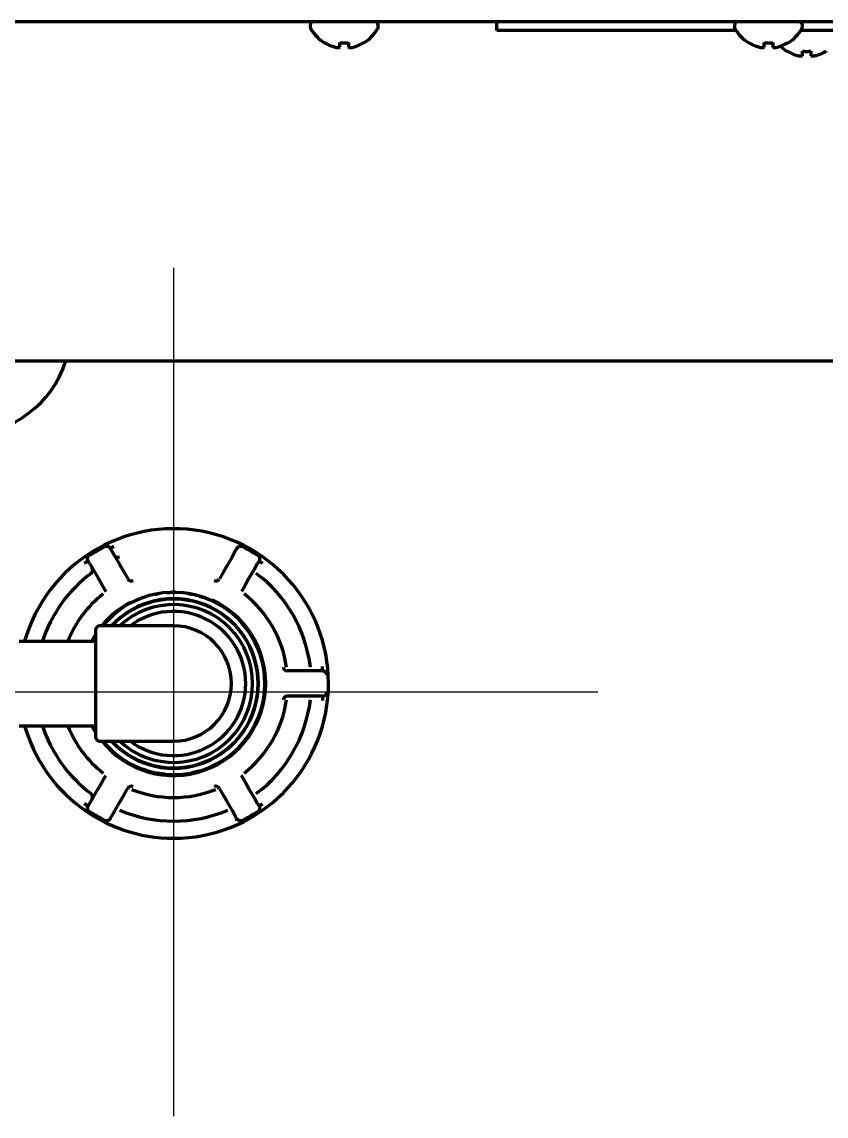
# Model space of a CAD drawing. Header units: inches. Extents: x -2405 to 7588, y 441 to 5654.
# Drawn here: x 2406.8 to 2501.6, y 2306.1 to 2435.1 of the extents above; entities that cross this region are included whole.
import ezdxf

# ---------------------------------------------------------------- set-up
doc = ezdxf.new("R2010")
doc.units = ezdxf.units.IN

# ---------------------------------------------------------------- blocks, each defined once
blk = doc.blocks.new('A$C773D0E90')
at = {"color": 4}
for p, q in [((0, 50), (0, -50)), ((-50, 0), (50, 0))]:
    blk.add_line(p, q, dxfattribs=at)

msp = doc.modelspace()

# ---------------------------------------------------------------- linework, layer by layer
at = {"linetype": 'Continuous', "lineweight": 70}
for p, q in [((2957.18, 2435.13), (2222.38, 2435.13)), ((2440.78, 2434.73), (2440.78, 2434.53)), ((2448.78, 2434.53), (2448.78, 2434.73)), ((2462.78, 2434.13), (2462.78, 2435.13)), ((2490.78, 2434.73), (2490.78, 2434.53)), ((2498.78, 2434.53), (2498.78, 2434.73)), ((2466.78, 2434.13), (2462.78, 2434.13)), ((2490.95, 2434.13), (2466.78, 2434.13)), ((2503.48, 2434.13), (2498.6, 2434.13)), ((2442.48, 2432.65), (2442.48, 2432.68)), ((2447.08, 2432.68), (2447.08, 2432.65)), ((2492.48, 2432.65), (2492.48, 2432.68)), ((2496.98, 2431.65), (2496.98, 2431.68)), ((2497.08, 2432.68), (2497.08, 2432.65)), ((2501.58, 2431.68), (2501.58, 2431.65)), ((2556.9, 2395.13), (2261.28, 2395.13)), ((2417.21, 2373.06), (2417.41, 2372.72)), ((2417.41, 2372.72), (2417.78, 2372.07)), ((2431.94, 2372.72), (2431.57, 2372.07)), ((2431.94, 2372.72), (2432.14, 2373.06)), ((2414.81, 2371.22), (2414.61, 2371.56)), ((2414.81, 2371.22), (2415.18, 2370.57)), ((2417.78, 2372.07), (2418.38, 2371.03)), ((2418.38, 2371.03), (2418.76, 2370.38)), ((2430.97, 2371.03), (2430.59, 2370.38)), ((2431.57, 2372.07), (2430.97, 2371.03)), ((2434.54, 2371.22), (2434.17, 2370.57)), ((2434.74, 2371.56), (2434.54, 2371.22)), ((2415.18, 2370.57), (2415.79, 2369.53)), ((2418.76, 2370.38), (2418.93, 2370.08)), ((2418.93, 2370.08), (2419.28, 2369.48)), ((2430.42, 2370.08), (2430.07, 2369.48)), ((2430.59, 2370.38), (2430.42, 2370.08)), ((2434.17, 2370.57), (2433.56, 2369.53)), ((2415.79, 2369.53), (2416.16, 2368.88)), ((2416.16, 2368.88), (2416.33, 2368.58)), ((2416.33, 2368.58), (2416.68, 2367.98)), ((2433.02, 2368.58), (2432.67, 2367.98)), ((2433.19, 2368.88), (2433.02, 2368.58)), ((2433.56, 2369.53), (2433.19, 2368.88)), ((2427.01, 2367.62), (2427.01, 2367.62)), ((2428.15, 2367.3), (2428.15, 2367.3)), ((2419.18, 2366.38), (2419.18, 2366.37)), ((2420.03, 2366.83), (2420.03, 2366.82)), ((2430.17, 2366.37), (2430.17, 2366.37)), ((2415.48, 2363.43), (2415.48, 2350.83)), ((2424.68, 2363.93), (2415.98, 2363.93)), ((2414.98, 2362.1), (2406.47, 2362.1)), ((2438.76, 2358.63), (2438.07, 2358.63)), ((2439.11, 2358.63), (2438.76, 2358.63)), ((2439.86, 2358.63), (2439.11, 2358.63)), ((2441.06, 2358.63), (2439.86, 2358.63)), ((2441.81, 2358.63), (2441.06, 2358.63)), ((2442.21, 2358.63), (2441.81, 2358.63)), ((2438.76, 2355.63), (2438.07, 2355.63)), ((2439.11, 2355.63), (2438.76, 2355.63)), ((2439.86, 2355.63), (2439.11, 2355.63)), ((2441.06, 2355.63), (2439.86, 2355.63)), ((2441.81, 2355.63), (2441.06, 2355.63)), ((2442.21, 2355.63), (2441.81, 2355.63)), ((2406.47, 2352.15), (2414.98, 2352.15)), ((2415.98, 2350.33), (2424.68, 2350.33)), ((2430.11, 2347.85), (2430.1, 2347.85)), ((2430.11, 2347.85), (2430.11, 2347.85)), ((2421.13, 2346.98), (2421.13, 2346.98)), ((2422, 2346.61), (2422, 2346.72)), ((2422.02, 2346.61), (2422.02, 2346.71)), ((2422.46, 2346.61), (2422.02, 2346.61)), ((2422.02, 2346.61), (2422.02, 2346.61)), ((2422.23, 2346.61), (2422.23, 2346.58)), ((2422.82, 2346.54), (2422.82, 2346.54)), ((2427.33, 2346.61), (2426.89, 2346.61)), ((2427.37, 2346.62), (2427.37, 2346.72)), ((2427.78, 2346.83), (2427.78, 2346.84)), ((2429.93, 2347.75), (2429.93, 2347.75)), ((2415.79, 2344.73), (2416.16, 2345.38)), ((2416.16, 2345.38), (2416.33, 2345.68)), ((2416.33, 2345.68), (2416.68, 2346.28)), ((2433.02, 2345.68), (2432.67, 2346.28)), ((2433.19, 2345.38), (2433.02, 2345.68)), ((2433.56, 2344.73), (2433.19, 2345.38)), ((2415.18, 2343.69), (2415.79, 2344.73)), ((2418.76, 2343.88), (2418.93, 2344.18)), ((2418.93, 2344.18), (2419.28, 2344.78)), ((2430.42, 2344.18), (2430.07, 2344.78)), ((2430.59, 2343.88), (2430.42, 2344.18)), ((2434.17, 2343.69), (2433.56, 2344.73)), ((2414.61, 2342.69), (2414.81, 2343.04)), ((2414.81, 2343.04), (2415.18, 2343.69)), ((2417.78, 2342.19), (2418.38, 2343.23)), ((2418.38, 2343.23), (2418.76, 2343.88)), ((2430.97, 2343.23), (2430.59, 2343.88)), ((2431.57, 2342.19), (2430.97, 2343.23)), ((2434.54, 2343.04), (2434.17, 2343.69)), ((2434.74, 2342.69), (2434.54, 2343.04)), ((2417.21, 2341.19), (2417.41, 2341.54)), ((2417.41, 2341.54), (2417.78, 2342.19)), ((2431.94, 2341.54), (2431.57, 2342.19)), ((2432.14, 2341.19), (2431.94, 2341.54))]:
    msp.add_line(p, q, dxfattribs=at)
for centre, radius, start, end in [((2441.18, 2434.73), 0.4, 90, 180), ((2441.18, 2434.53), 0.4, 180, 210.3012), ((2444.97, 2436.75), 4.8, 210.3012, 238.6273), ((2444.58, 2436.75), 4.8, 301.3727, 329.6988), ((2448.38, 2434.73), 0.4, 0, 90), ((2448.38, 2434.53), 0.4, 329.6988, 0), ((2491.18, 2434.73), 0.4, 90, 180), ((2491.18, 2434.53), 0.4, 180, 210.3012), ((2494.97, 2436.75), 4.8, 210.3012, 238.6273), ((2494.58, 2436.75), 4.8, 301.3727, 329.6988), ((2498.38, 2434.73), 0.4, 0, 90), ((2498.38, 2434.53), 0.4, 329.6988, 0), ((2499.47, 2435.75), 4.8, 226.3223, 238.6273), ((2400.45, 2398.63), 12, 270, 343.042), ((2424.68, 2357.13), 18.25, 270, 164.1769), ((2424.68, 2357.13), 16.23, 126.8654, 162.1507), ((2424.68, 2357.13), 16.23, 6.8654, 53.1346), ((2424.68, 2357.13), 13.44, 128.2497, 158.2719), ((2424.68, 2357.13), 10.75, 0, 140.7656), ((2424.68, 2367.15), 0.75, 76.2553, 103.7447), ((2424.68, 2357.13), 13.44, 8.2497, 51.7503), ((2424.68, 2357.13), 10.85, 118.0181, 141.1931), ((2424.68, 2357.13), 10, 222.8456, 137.1544), ((2424.68, 2357.13), 9.95, 0, 136.89), ((2424.68, 2357.13), 9.3, 226.9913, 133.0087), ((2424.68, 2357.13), 10.85, 0, 65.2613), ((2417.57, 2364.23), 0.75, 113.2059, 156.7941), ((2424.68, 2357.13), 8.5, 0, 126.8719), ((2431.78, 2364.23), 0.75, 23.2059, 66.7941), ((2415.98, 2363.43), 0.5, 90, 180), ((2424.68, 2357.13), 6.8, 270, 90), ((2414.98, 2362.6), 0.5, 270, 0), ((2424.68, 2357.13), 10.85, 147.9881, 152.6906), ((2424.68, 2357.13), 10.75, 148.8544, 152.2069), ((2424.68, 2357.13), 10.85, 218.8069, 0), ((2424.68, 2357.13), 10.75, 219.2344, 0), ((2424.68, 2357.13), 9.95, 223.11, 0), ((2424.68, 2357.13), 8.5, 233.1281, 0), ((2434.7, 2357.13), 0.75, 346.2553, 13.7447), ((2424.68, 2357.13), 13.44, 308.2497, 351.7503), ((2424.68, 2357.13), 16.23, 306.8654, 353.1346), ((2424.68, 2357.13), 18.25, 195.8175, 270), ((2424.68, 2357.13), 16.23, 197.8493, 233.1346), ((2424.68, 2357.13), 13.44, 201.7281, 231.7503), ((2414.98, 2351.65), 0.5, 0, 90), ((2424.68, 2357.13), 10.85, 207.3094, 212.0119), ((2424.68, 2357.13), 10.75, 207.7931, 211.1456), ((2415.98, 2350.83), 0.5, 180, 270), ((2417.57, 2350.02), 0.75, 203.2059, 246.7941), ((2431.78, 2350.02), 0.75, 293.2059, 336.7941), ((2424.68, 2347.11), 0.75, 256.2553, 283.7447), ((2424.68, 2357.13), 13.44, 248.2497, 291.7503), ((2424.68, 2357.13), 16.23, 246.8654, 293.1346)]:
    msp.add_arc(centre, radius, start, end, dxfattribs=at)
for centre, major_axis, ratio, start_param, end_param in [((2418.1, 2372.51), (0.433, 0.25), 0.999382, 3.141593, 4.592638), ((2414.64, 2370.51), (-0.433, -0.25), 0.999382, 1.690548, 3.141593), ((2419.71, 2369.72), (-0.34, 0.366), 0.995433, 1.401244, 2.767324), ((2429.64, 2369.72), (-0.34, -0.366), 0.995433, 0.374268, 1.740349), ((2438.07, 2359.12), (-0.487, 0.112), 0.995433, 0.374268, 1.740349), ((2438.07, 2355.13), (0.487, 0.112), 0.995433, 1.401244, 2.767324), ((2414.64, 2343.74), (-0.433, 0.25), 0.999382, 3.141593, 4.592638), ((2419.71, 2344.53), (0.34, 0.366), 0.995433, 0.374268, 1.740349), ((2429.64, 2344.53), (0.34, -0.366), 0.995433, 1.401244, 2.767324)]:
    msp.add_ellipse(centre, major_axis=major_axis, ratio=ratio, start_param=start_param, end_param=end_param, dxfattribs=at)
for points, knots in [([(2442.48, 2432.68), (2442.68, 2432.56), (2442.89, 2432.45), (2443.21, 2432.31), (2443.32, 2432.27), (2443.55, 2432.2), (2443.66, 2432.16), (2443.78, 2432.13)], [0, 0, 0, 0, 0.5, 0.5, 0.75, 0.75, 1, 1, 1, 1]), ([(2445.28, 2432.68), (2445.28, 2432.56), (2445.28, 2432.45), (2445.28, 2432.31), (2445.28, 2432.27), (2445.28, 2432.2), (2445.28, 2432.16), (2445.28, 2432.13)], [0, 0, 0, 0, 0.5, 0.5, 0.75, 0.75, 1, 1, 1, 1]), ([(2492.48, 2432.68), (2492.68, 2432.56), (2492.89, 2432.45), (2493.21, 2432.31), (2493.32, 2432.27), (2493.55, 2432.2), (2493.66, 2432.16), (2493.78, 2432.13)], [0, 0, 0, 0, 0.5, 0.5, 0.75, 0.75, 1, 1, 1, 1]), ([(2495.28, 2432.68), (2495.28, 2432.56), (2495.28, 2432.45), (2495.28, 2432.31), (2495.28, 2432.27), (2495.28, 2432.2), (2495.28, 2432.16), (2495.28, 2432.13)], [0, 0, 0, 0, 0.5, 0.5, 0.75, 0.75, 1, 1, 1, 1]), ([(2496.98, 2431.68), (2497.18, 2431.56), (2497.39, 2431.45), (2497.71, 2431.31), (2497.82, 2431.27), (2498.05, 2431.2), (2498.16, 2431.16), (2498.28, 2431.13)], [0, 0, 0, 0, 0.5, 0.5, 0.75, 0.75, 1, 1, 1, 1]), ([(2499.78, 2431.68), (2499.78, 2431.56), (2499.78, 2431.45), (2499.78, 2431.31), (2499.78, 2431.27), (2499.78, 2431.2), (2499.78, 2431.16), (2499.78, 2431.13)], [0, 0, 0, 0, 0.5, 0.5, 0.75, 0.75, 1, 1, 1, 1]), ([(2414.78, 2372.27), (2414.85, 2372.31), (2414.92, 2372.35), (2415.07, 2372.43), (2415.14, 2372.47), (2415.29, 2372.56), (2415.36, 2372.6), (2415.5, 2372.68), (2415.65, 2372.77), (2415.79, 2372.85), (2415.94, 2372.93), (2416.01, 2372.97), (2416.15, 2373.06), (2416.22, 2373.1), (2416.37, 2373.18), (2416.44, 2373.23), (2416.51, 2373.27)], [0, 0, 0, 0, 0.125, 0.125, 0.25, 0.25, 0.375, 0.375, 0.5, 0.625, 0.625, 0.75, 0.75, 0.875, 0.875, 1, 1, 1, 1]), ([(2416.47, 2373.28), (2416.4, 2373.24), (2416.33, 2373.2), (2416.19, 2373.12), (2416.12, 2373.08), (2415.91, 2372.97), (2415.77, 2372.88), (2415.48, 2372.72), (2415.34, 2372.64), (2415.13, 2372.52), (2415.06, 2372.47), (2414.93, 2372.39), (2414.86, 2372.35), (2414.79, 2372.31)], [0, 0, 0, 0, 0.125, 0.125, 0.25, 0.25, 0.5, 0.5, 0.75, 0.75, 0.875, 0.875, 1, 1, 1, 1]), ([(2416.51, 2373.27), (2416.52, 2373.27), (2416.52, 2373.27), (2416.53, 2373.28), (2416.54, 2373.28), (2416.55, 2373.29), (2416.56, 2373.29), (2416.58, 2373.3), (2416.59, 2373.3), (2416.61, 2373.31), (2416.62, 2373.31), (2416.64, 2373.32), (2416.66, 2373.32), (2416.68, 2373.33), (2416.7, 2373.33), (2416.74, 2373.33), (2416.77, 2373.33), (2416.81, 2373.32), (2416.82, 2373.32), (2416.85, 2373.32), (2416.86, 2373.32), (2416.9, 2373.3), (2416.93, 2373.3), (2416.97, 2373.28), (2416.99, 2373.27), (2417.01, 2373.26), (2417.03, 2373.25), (2417.06, 2373.23), (2417.07, 2373.22), (2417.1, 2373.19), (2417.11, 2373.18), (2417.14, 2373.15), (2417.16, 2373.14), (2417.18, 2373.11), (2417.18, 2373.1), (2417.19, 2373.08), (2417.2, 2373.07), (2417.21, 2373.06)], [0, 0, 0, 0, 0.015625, 0.015625, 0.03125, 0.03125, 0.0625, 0.0625, 0.09375, 0.09375, 0.125, 0.125, 0.1875, 0.1875, 0.25, 0.25, 0.375, 0.375, 0.4375, 0.4375, 0.5, 0.5, 0.625, 0.625, 0.6875, 0.6875, 0.75, 0.75, 0.8125, 0.8125, 0.875, 0.875, 0.9375, 0.9375, 0.96875, 0.96875, 1, 1, 1, 1]), ([(2417.21, 2373.06), (2417.21, 2373.06), (2417.21, 2373.07), (2417.22, 2373.07), (2417.23, 2373.08), (2417.25, 2373.09), (2417.26, 2373.1), (2417.3, 2373.11), (2417.31, 2373.12), (2417.35, 2373.15), (2417.38, 2373.16), (2417.42, 2373.19), (2417.45, 2373.2), (2417.5, 2373.23), (2417.53, 2373.25), (2417.58, 2373.28), (2417.61, 2373.3), (2417.64, 2373.31)], [0, 0, 0, 0, 0.120134, 0.120134, 0.245829, 0.245829, 0.371524, 0.371524, 0.497219, 0.497219, 0.622914, 0.622914, 0.74861, 0.74861, 0.874305, 0.874305, 1, 1, 1, 1]), ([(2432.14, 2373.06), (2432.15, 2373.07), (2432.15, 2373.08), (2432.17, 2373.1), (2432.17, 2373.11), (2432.19, 2373.14), (2432.21, 2373.15), (2432.24, 2373.18), (2432.25, 2373.19), (2432.27, 2373.21), (2432.28, 2373.22), (2432.29, 2373.23), (2432.3, 2373.23), (2432.34, 2373.26), (2432.36, 2373.27), (2432.41, 2373.29), (2432.42, 2373.29), (2432.45, 2373.3), (2432.46, 2373.31), (2432.5, 2373.32), (2432.53, 2373.32), (2432.57, 2373.33), (2432.58, 2373.33), (2432.61, 2373.33), (2432.62, 2373.33), (2432.65, 2373.33), (2432.67, 2373.33), (2432.69, 2373.32), (2432.71, 2373.32), (2432.73, 2373.31), (2432.74, 2373.31), (2432.75, 2373.31), (2432.76, 2373.3), (2432.77, 2373.3), (2432.77, 2373.3), (2432.78, 2373.3), (2432.79, 2373.29), (2432.8, 2373.29), (2432.8, 2373.29), (2432.81, 2373.28), (2432.82, 2373.28), (2432.83, 2373.27), (2432.83, 2373.27), (2432.84, 2373.27)], [0, 0, 0, 0, 0.03125, 0.03125, 0.0625, 0.0625, 0.125, 0.125, 0.1875, 0.1875, 0.21875, 0.21875, 0.25, 0.25, 0.375, 0.375, 0.4375, 0.4375, 0.5, 0.5, 0.625, 0.625, 0.6875, 0.6875, 0.75, 0.75, 0.8125, 0.8125, 0.875, 0.875, 0.90625, 0.90625, 0.921875, 0.921875, 0.9375, 0.9375, 0.953125, 0.953125, 0.96875, 0.96875, 0.984375, 0.984375, 1, 1, 1, 1]), ([(2432.84, 2373.27), (2432.91, 2373.23), (2432.98, 2373.18), (2433.13, 2373.1), (2433.2, 2373.06), (2433.34, 2372.97), (2433.41, 2372.93), (2433.56, 2372.85), (2433.7, 2372.77), (2433.85, 2372.68), (2433.99, 2372.6), (2434.06, 2372.56), (2434.21, 2372.47), (2434.28, 2372.43), (2434.43, 2372.35), (2434.5, 2372.31), (2434.57, 2372.27)], [0, 0, 0, 0, 0.125, 0.125, 0.25, 0.25, 0.375, 0.375, 0.5, 0.625, 0.625, 0.75, 0.75, 0.875, 0.875, 1, 1, 1, 1]), ([(2434.56, 2372.31), (2434.49, 2372.35), (2434.43, 2372.39), (2434.29, 2372.47), (2434.22, 2372.52), (2434.01, 2372.64), (2433.87, 2372.72), (2433.58, 2372.88), (2433.44, 2372.97), (2433.23, 2373.08), (2433.16, 2373.12), (2433.02, 2373.2), (2432.95, 2373.24), (2432.88, 2373.28)], [0, 0, 0, 0, 0.125, 0.125, 0.25, 0.25, 0.5, 0.5, 0.75, 0.75, 0.875, 0.875, 1, 1, 1, 1]), ([(2414.61, 2371.56), (2414.61, 2371.56), (2414.61, 2371.56), (2414.6, 2371.55), (2414.59, 2371.55), (2414.57, 2371.54), (2414.55, 2371.53), (2414.52, 2371.51), (2414.5, 2371.5), (2414.46, 2371.48), (2414.44, 2371.46), (2414.39, 2371.44), (2414.37, 2371.42), (2414.32, 2371.39), (2414.29, 2371.38), (2414.23, 2371.34), (2414.21, 2371.33), (2414.18, 2371.31)], [0, 0, 0, 0, 0.116408, 0.116408, 0.242635, 0.242635, 0.368863, 0.368863, 0.49509, 0.49509, 0.621318, 0.621318, 0.747545, 0.747545, 0.873773, 0.873773, 1, 1, 1, 1]), ([(2414.61, 2371.56), (2414.6, 2371.57), (2414.6, 2371.58), (2414.59, 2371.6), (2414.58, 2371.61), (2414.57, 2371.64), (2414.56, 2371.66), (2414.56, 2371.69), (2414.55, 2371.7), (2414.55, 2371.72), (2414.55, 2371.73), (2414.54, 2371.75), (2414.54, 2371.76), (2414.54, 2371.78), (2414.54, 2371.78), (2414.54, 2371.83), (2414.54, 2371.86), (2414.54, 2371.9), (2414.55, 2371.92), (2414.55, 2371.95), (2414.56, 2371.96), (2414.57, 2372), (2414.58, 2372.03), (2414.59, 2372.06), (2414.6, 2372.08), (2414.61, 2372.1), (2414.62, 2372.11), (2414.63, 2372.13), (2414.64, 2372.15), (2414.66, 2372.17), (2414.67, 2372.18), (2414.69, 2372.2), (2414.69, 2372.2), (2414.71, 2372.22), (2414.72, 2372.22), (2414.73, 2372.23), (2414.73, 2372.24), (2414.74, 2372.24), (2414.75, 2372.25), (2414.76, 2372.25), (2414.76, 2372.26), (2414.77, 2372.26), (2414.77, 2372.26), (2414.78, 2372.27)], [0, 0, 0, 0, 0.03125, 0.03125, 0.0625, 0.0625, 0.125, 0.125, 0.15625, 0.15625, 0.1875, 0.1875, 0.21875, 0.21875, 0.25, 0.25, 0.375, 0.375, 0.4375, 0.4375, 0.5, 0.5, 0.625, 0.625, 0.6875, 0.6875, 0.75, 0.75, 0.8125, 0.8125, 0.875, 0.875, 0.90625, 0.90625, 0.9375, 0.9375, 0.953125, 0.953125, 0.96875, 0.96875, 0.984375, 0.984375, 1, 1, 1, 1]), ([(2434.57, 2372.27), (2434.58, 2372.26), (2434.58, 2372.26), (2434.59, 2372.26), (2434.59, 2372.25), (2434.6, 2372.25), (2434.61, 2372.24), (2434.62, 2372.24), (2434.62, 2372.23), (2434.63, 2372.22), (2434.64, 2372.22), (2434.66, 2372.2), (2434.66, 2372.2), (2434.68, 2372.18), (2434.69, 2372.17), (2434.71, 2372.15), (2434.72, 2372.13), (2434.74, 2372.1), (2434.75, 2372.08), (2434.77, 2372.03), (2434.78, 2372), (2434.79, 2371.96), (2434.8, 2371.95), (2434.8, 2371.92), (2434.81, 2371.9), (2434.81, 2371.87), (2434.81, 2371.86), (2434.81, 2371.83), (2434.81, 2371.81), (2434.81, 2371.78), (2434.81, 2371.76), (2434.8, 2371.73), (2434.8, 2371.72), (2434.8, 2371.7), (2434.79, 2371.69), (2434.79, 2371.66), (2434.78, 2371.64), (2434.77, 2371.61), (2434.76, 2371.6), (2434.75, 2371.58), (2434.75, 2371.57), (2434.74, 2371.56)], [0, 0, 0, 0, 0.015625, 0.015625, 0.03125, 0.03125, 0.046875, 0.046875, 0.0625, 0.0625, 0.09375, 0.09375, 0.125, 0.125, 0.1875, 0.1875, 0.25, 0.25, 0.375, 0.375, 0.5, 0.5, 0.5625, 0.5625, 0.625, 0.625, 0.6875, 0.6875, 0.75, 0.75, 0.8125, 0.8125, 0.84375, 0.84375, 0.875, 0.875, 0.9375, 0.9375, 0.96875, 0.96875, 1, 1, 1, 1]), ([(2434.74, 2371.56), (2434.74, 2371.56), (2434.74, 2371.56), (2434.76, 2371.56), (2434.76, 2371.55), (2434.79, 2371.54), (2434.8, 2371.53), (2434.83, 2371.51), (2434.85, 2371.5), (2434.89, 2371.48), (2434.91, 2371.46), (2434.96, 2371.44), (2434.98, 2371.42), (2435.03, 2371.39), (2435.06, 2371.38), (2435.12, 2371.34), (2435.15, 2371.33), (2435.17, 2371.31)], [0, 0, 0, 0, 0.120645, 0.120645, 0.246267, 0.246267, 0.371889, 0.371889, 0.497512, 0.497512, 0.623134, 0.623134, 0.748756, 0.748756, 0.874378, 0.874378, 1, 1, 1, 1]), ([(2422.5, 2367.66), (2422.5, 2367.66), (2422.5, 2367.66), (2422.51, 2367.66), (2422.51, 2367.66), (2422.51, 2367.66), (2422.52, 2367.66), (2422.53, 2367.66), (2422.53, 2367.66), (2422.55, 2367.67), (2422.55, 2367.67), (2422.56, 2367.67), (2422.57, 2367.67), (2422.58, 2367.67), (2422.59, 2367.67), (2422.62, 2367.68), (2422.63, 2367.68), (2422.65, 2367.69), (2422.66, 2367.69), (2422.68, 2367.69), (2422.68, 2367.69), (2422.71, 2367.7), (2422.72, 2367.7), (2422.75, 2367.7), (2422.77, 2367.71), (2422.8, 2367.71), (2422.81, 2367.72), (2422.83, 2367.72), (2422.84, 2367.72), (2422.85, 2367.72), (2422.86, 2367.72), (2422.88, 2367.73), (2422.89, 2367.73), (2422.91, 2367.73), (2422.92, 2367.73), (2422.94, 2367.74), (2422.94, 2367.74), (2422.95, 2367.74), (2422.95, 2367.74), (2422.96, 2367.74), (2422.96, 2367.74), (2422.97, 2367.74), (2422.97, 2367.74), (2422.97, 2367.74)], [0, 0, 0, 0, 0.056817, 0.056817, 0.088414, 0.088414, 0.120011, 0.120011, 0.183205, 0.183205, 0.214802, 0.214802, 0.246399, 0.246399, 0.309593, 0.309593, 0.372787, 0.372787, 0.404384, 0.404384, 0.435981, 0.435981, 0.499176, 0.499176, 0.56237, 0.56237, 0.625564, 0.625564, 0.657161, 0.657161, 0.688758, 0.688758, 0.751952, 0.751952, 0.815146, 0.815146, 0.846743, 0.846743, 0.87834, 0.87834, 0.941534, 0.941534, 1, 1, 1, 1]), ([(2423.84, 2367.85), (2423.86, 2367.85), (2423.87, 2367.85), (2423.9, 2367.85), (2423.91, 2367.85), (2423.92, 2367.85), (2423.92, 2367.85), (2423.94, 2367.85), (2423.95, 2367.85), (2423.98, 2367.86), (2423.99, 2367.86), (2424.01, 2367.86), (2424.03, 2367.86), (2424.05, 2367.86), (2424.05, 2367.86), (2424.06, 2367.86), (2424.07, 2367.86), (2424.09, 2367.86), (2424.11, 2367.86), (2424.13, 2367.86), (2424.16, 2367.87), (2424.17, 2367.87), (2424.19, 2367.87), (2424.19, 2367.87), (2424.21, 2367.87), (2424.21, 2367.87), (2424.22, 2367.87), (2424.23, 2367.87), (2424.24, 2367.87), (2424.25, 2367.87), (2424.26, 2367.87), (2424.27, 2367.87), (2424.27, 2367.87), (2424.27, 2367.87)], [0, 0, 0, 0, 0.125583, 0.125583, 0.156978, 0.156978, 0.188374, 0.188374, 0.251165, 0.251165, 0.313956, 0.313956, 0.376748, 0.376748, 0.408143, 0.408143, 0.439539, 0.439539, 0.50233, 0.565122, 0.565122, 0.627913, 0.627913, 0.690704, 0.690704, 0.7221, 0.7221, 0.753495, 0.816287, 0.816287, 0.879078, 0.879078, 1, 1, 1, 1]), ([(2426.35, 2367.75), (2426.35, 2367.75), (2426.35, 2367.75), (2426.36, 2367.75), (2426.36, 2367.74), (2426.37, 2367.74), (2426.37, 2367.74), (2426.38, 2367.74), (2426.39, 2367.74), (2426.4, 2367.74), (2426.41, 2367.74), (2426.42, 2367.73), (2426.45, 2367.73), (2426.45, 2367.73), (2426.47, 2367.73), (2426.48, 2367.73), (2426.5, 2367.72), (2426.52, 2367.72), (2426.54, 2367.71), (2426.55, 2367.71), (2426.57, 2367.71), (2426.59, 2367.71), (2426.61, 2367.7), (2426.63, 2367.7), (2426.64, 2367.7), (2426.67, 2367.69), (2426.69, 2367.69), (2426.71, 2367.68), (2426.72, 2367.68), (2426.74, 2367.68), (2426.75, 2367.68), (2426.78, 2367.67), (2426.79, 2367.67), (2426.83, 2367.66), (2426.84, 2367.66), (2426.86, 2367.65)], [0, 0, 0, 0, 0.071325, 0.071325, 0.113537, 0.113537, 0.15575, 0.197962, 0.197962, 0.240175, 0.240175, 0.3246, 0.3246, 0.366812, 0.366812, 0.409025, 0.409025, 0.49345, 0.49345, 0.535662, 0.535662, 0.577875, 0.620087, 0.620087, 0.6623, 0.6623, 0.746725, 0.746725, 0.788937, 0.788937, 0.83115, 0.83115, 0.915575, 0.915575, 1, 1, 1, 1]), ([(2427.18, 2367.58), (2427.18, 2367.58), (2427.19, 2367.58), (2427.2, 2367.58), (2427.2, 2367.58), (2427.22, 2367.57), (2427.22, 2367.57), (2427.24, 2367.57), (2427.24, 2367.57), (2427.26, 2367.56), (2427.26, 2367.56), (2427.28, 2367.56), (2427.28, 2367.56), (2427.29, 2367.55), (2427.3, 2367.55), (2427.31, 2367.55), (2427.32, 2367.55), (2427.32, 2367.55)], [0, 0, 0, 0, 0.125, 0.125, 0.25, 0.25, 0.375, 0.375, 0.5, 0.5, 0.625, 0.625, 0.75, 0.75, 0.875, 0.875, 1, 1, 1, 1]), ([(2427.64, 2367.46), (2427.66, 2367.46), (2427.67, 2367.45), (2427.69, 2367.45), (2427.7, 2367.44), (2427.72, 2367.44), (2427.73, 2367.44), (2427.76, 2367.43), (2427.77, 2367.42), (2427.81, 2367.41), (2427.83, 2367.4), (2427.87, 2367.39), (2427.89, 2367.39), (2427.92, 2367.38), (2427.92, 2367.38), (2427.94, 2367.37), (2427.95, 2367.37), (2427.98, 2367.36), (2428, 2367.35), (2428.02, 2367.34), (2428.03, 2367.34), (2428.04, 2367.34), (2428.05, 2367.33), (2428.07, 2367.33), (2428.08, 2367.32), (2428.11, 2367.32), (2428.11, 2367.31), (2428.13, 2367.31), (2428.13, 2367.31), (2428.14, 2367.31), (2428.14, 2367.3), (2428.14, 2367.3), (2428.15, 2367.3), (2428.15, 2367.3), (2428.15, 2367.3), (2428.15, 2367.3)], [0, 0, 0, 0, 0.082272, 0.082272, 0.123408, 0.123408, 0.164544, 0.164544, 0.246817, 0.246817, 0.329089, 0.329089, 0.411361, 0.411361, 0.452497, 0.452497, 0.493633, 0.493633, 0.575906, 0.575906, 0.617042, 0.617042, 0.658178, 0.658178, 0.74045, 0.74045, 0.822722, 0.822722, 0.863858, 0.863858, 0.904995, 0.904995, 0.987267, 0.987267, 1, 1, 1, 1]), ([(2428.22, 2367.28), (2428.22, 2367.28), (2428.23, 2367.27), (2428.23, 2367.27), (2428.23, 2367.27), (2428.24, 2367.27), (2428.24, 2367.27), (2428.26, 2367.26), (2428.27, 2367.26), (2428.29, 2367.25), (2428.29, 2367.25), (2428.31, 2367.25), (2428.32, 2367.24), (2428.34, 2367.24), (2428.35, 2367.23), (2428.36, 2367.23), (2428.39, 2367.22), (2428.4, 2367.21), (2428.44, 2367.2), (2428.46, 2367.19), (2428.5, 2367.17), (2428.52, 2367.17), (2428.55, 2367.15), (2428.56, 2367.15), (2428.58, 2367.14), (2428.59, 2367.14), (2428.62, 2367.13), (2428.64, 2367.12), (2428.67, 2367.11), (2428.68, 2367.1), (2428.7, 2367.1), (2428.7, 2367.09), (2428.73, 2367.08), (2428.75, 2367.08), (2428.77, 2367.07), (2428.78, 2367.07), (2428.79, 2367.06), (2428.8, 2367.05), (2428.81, 2367.05), (2428.82, 2367.05), (2428.83, 2367.04), (2428.84, 2367.04), (2428.85, 2367.04), (2428.85, 2367.03), (2428.85, 2367.03), (2428.86, 2367.03), (2428.86, 2367.03), (2428.86, 2367.03), (2428.86, 2367.03), (2428.86, 2367.03)], [0, 0, 0, 0, 0.062484, 0.062484, 0.093727, 0.093727, 0.124969, 0.124969, 0.187453, 0.187453, 0.218695, 0.218695, 0.249938, 0.28118, 0.28118, 0.312422, 0.312422, 0.374906, 0.374906, 0.437391, 0.437391, 0.499875, 0.499875, 0.531117, 0.531117, 0.562359, 0.562359, 0.624844, 0.624844, 0.656086, 0.656086, 0.687328, 0.687328, 0.749813, 0.749813, 0.781055, 0.781055, 0.812297, 0.843539, 0.843539, 0.874781, 0.874781, 0.937266, 0.937266, 0.968508, 0.968508, 0.99975, 0.99975, 1, 1, 1, 1]), ([(2442.21, 2358.63), (2442.21, 2358.63), (2442.21, 2358.63), (2442.21, 2358.64), (2442.21, 2358.65), (2442.21, 2358.68), (2442.21, 2358.69), (2442.21, 2358.73), (2442.21, 2358.75), (2442.21, 2358.8), (2442.21, 2358.82), (2442.21, 2358.88), (2442.21, 2358.91), (2442.21, 2358.97), (2442.21, 2359), (2442.21, 2359.06), (2442.21, 2359.09), (2442.21, 2359.13)], [0, 0, 0, 0, 0.116421, 0.116421, 0.242646, 0.242646, 0.368872, 0.368872, 0.495098, 0.495098, 0.621323, 0.621323, 0.747549, 0.747549, 0.873774, 0.873774, 1, 1, 1, 1]), ([(2442.21, 2358.63), (2442.22, 2358.63), (2442.23, 2358.63), (2442.25, 2358.63), (2442.28, 2358.62), (2442.3, 2358.62), (2442.32, 2358.62), (2442.33, 2358.61), (2442.35, 2358.61), (2442.36, 2358.61), (2442.38, 2358.6), (2442.38, 2358.6), (2442.41, 2358.59), (2442.43, 2358.58), (2442.45, 2358.57), (2442.46, 2358.57), (2442.47, 2358.56), (2442.48, 2358.55), (2442.5, 2358.54), (2442.51, 2358.53), (2442.55, 2358.5), (2442.57, 2358.49), (2442.6, 2358.46), (2442.61, 2358.44), (2442.63, 2358.42), (2442.64, 2358.41), (2442.66, 2358.38), (2442.67, 2358.36), (2442.69, 2358.32), (2442.7, 2358.31), (2442.71, 2358.29), (2442.71, 2358.28), (2442.71, 2358.27), (2442.72, 2358.26), (2442.72, 2358.24), (2442.72, 2358.23), (2442.73, 2358.21), (2442.73, 2358.21), (2442.73, 2358.19), (2442.73, 2358.18), (2442.73, 2358.17), (2442.73, 2358.17), (2442.73, 2358.16), (2442.73, 2358.15), (2442.73, 2358.14), (2442.73, 2358.13), (2442.73, 2358.13)], [0, 0, 0, 0, 0.03125, 0.03125, 0.0625, 0.09375, 0.09375, 0.125, 0.125, 0.15625, 0.15625, 0.1875, 0.1875, 0.25, 0.25, 0.28125, 0.28125, 0.3125, 0.3125, 0.375, 0.375, 0.5, 0.5, 0.5625, 0.5625, 0.625, 0.625, 0.75, 0.75, 0.8125, 0.8125, 0.84375, 0.84375, 0.875, 0.875, 0.90625, 0.90625, 0.9375, 0.9375, 0.953125, 0.953125, 0.96875, 0.96875, 0.984375, 0.984375, 1, 1, 1, 1]), ([(2442.73, 2356.13), (2442.73, 2356.12), (2442.73, 2356.12), (2442.73, 2356.11), (2442.73, 2356.1), (2442.73, 2356.09), (2442.73, 2356.08), (2442.73, 2356.07), (2442.73, 2356.07), (2442.73, 2356.06), (2442.73, 2356.05), (2442.73, 2356.04), (2442.72, 2356.04), (2442.72, 2356.02), (2442.72, 2356.01), (2442.71, 2355.99), (2442.71, 2355.98), (2442.7, 2355.95), (2442.69, 2355.94), (2442.68, 2355.91), (2442.67, 2355.9), (2442.66, 2355.88), (2442.65, 2355.86), (2442.63, 2355.83), (2442.61, 2355.81), (2442.58, 2355.78), (2442.57, 2355.77), (2442.55, 2355.75), (2442.54, 2355.74), (2442.5, 2355.72), (2442.47, 2355.7), (2442.43, 2355.68), (2442.43, 2355.68), (2442.41, 2355.67), (2442.4, 2355.67), (2442.38, 2355.66), (2442.36, 2355.65), (2442.33, 2355.64), (2442.32, 2355.64), (2442.3, 2355.64), (2442.29, 2355.63), (2442.25, 2355.63), (2442.23, 2355.63), (2442.21, 2355.63)], [0, 0, 0, 0, 0.015625, 0.015625, 0.03125, 0.03125, 0.046875, 0.046875, 0.0625, 0.0625, 0.078125, 0.078125, 0.09375, 0.09375, 0.125, 0.125, 0.1875, 0.1875, 0.25, 0.25, 0.3125, 0.3125, 0.375, 0.375, 0.5, 0.5, 0.5625, 0.5625, 0.625, 0.625, 0.75, 0.75, 0.78125, 0.78125, 0.8125, 0.8125, 0.875, 0.875, 0.90625, 0.90625, 0.9375, 0.9375, 1, 1, 1, 1]), ([(2442.21, 2355.63), (2442.21, 2355.63), (2442.21, 2355.62), (2442.21, 2355.61), (2442.21, 2355.6), (2442.21, 2355.58), (2442.21, 2355.56), (2442.21, 2355.53), (2442.21, 2355.5), (2442.21, 2355.46), (2442.21, 2355.43), (2442.21, 2355.38), (2442.21, 2355.35), (2442.21, 2355.29), (2442.21, 2355.26), (2442.21, 2355.19), (2442.21, 2355.16), (2442.21, 2355.13)], [0, 0, 0, 0, 0.121268, 0.121268, 0.246801, 0.246801, 0.372335, 0.372335, 0.497868, 0.497868, 0.623401, 0.623401, 0.748934, 0.748934, 0.874467, 0.874467, 1, 1, 1, 1]), ([(2421.55, 2346.84), (2421.53, 2346.85), (2421.51, 2346.86), (2421.48, 2346.86), (2421.47, 2346.87), (2421.45, 2346.87), (2421.44, 2346.88), (2421.41, 2346.89), (2421.39, 2346.89), (2421.36, 2346.9), (2421.35, 2346.91), (2421.33, 2346.91), (2421.32, 2346.91), (2421.28, 2346.93), (2421.25, 2346.94), (2421.22, 2346.95), (2421.21, 2346.95), (2421.18, 2346.96), (2421.15, 2346.97), (2421.13, 2346.98), (2421.11, 2346.99), (2421.1, 2346.99), (2421.09, 2346.99), (2421.09, 2346.99), (2421.07, 2347), (2421.06, 2347), (2421.06, 2347)], [0, 0, 0, 0, 0.062808, 0.062808, 0.094211, 0.094211, 0.125615, 0.125615, 0.188423, 0.188423, 0.219827, 0.219827, 0.25123, 0.25123, 0.376845, 0.376845, 0.439653, 0.439653, 0.502461, 0.628076, 0.628076, 0.690883, 0.690883, 0.753691, 0.753691, 1, 1, 1, 1]), ([(2423.25, 2346.47), (2423.22, 2346.48), (2423.2, 2346.48), (2423.17, 2346.48), (2423.16, 2346.49), (2423.14, 2346.49), (2423.13, 2346.49), (2423.1, 2346.49), (2423.08, 2346.5), (2423.05, 2346.5), (2423.04, 2346.5), (2423.03, 2346.51), (2423.02, 2346.51), (2422.98, 2346.51), (2422.95, 2346.52), (2422.92, 2346.52), (2422.91, 2346.52), (2422.9, 2346.53), (2422.89, 2346.53), (2422.88, 2346.53), (2422.85, 2346.53), (2422.82, 2346.54), (2422.8, 2346.54), (2422.8, 2346.54), (2422.79, 2346.55), (2422.78, 2346.55), (2422.76, 2346.55), (2422.75, 2346.55), (2422.75, 2346.55)], [0, 0, 0, 0, 0.062828, 0.062828, 0.094243, 0.094243, 0.125657, 0.125657, 0.188485, 0.188485, 0.2199, 0.2199, 0.251314, 0.251314, 0.376971, 0.376971, 0.408385, 0.408385, 0.439799, 0.439799, 0.502628, 0.628285, 0.628285, 0.691113, 0.691113, 0.753942, 0.753942, 1, 1, 1, 1]), ([(2427.3, 2346.7), (2427.27, 2346.7), (2427.24, 2346.69), (2427.2, 2346.68), (2427.2, 2346.68), (2427.18, 2346.67), (2427.16, 2346.67), (2427.14, 2346.66), (2427.12, 2346.66), (2427.11, 2346.66), (2427.1, 2346.66), (2427.09, 2346.65), (2427.07, 2346.65), (2427.05, 2346.64), (2427.04, 2346.64), (2427.02, 2346.64), (2427.01, 2346.64), (2426.99, 2346.63), (2426.98, 2346.63), (2426.95, 2346.62), (2426.94, 2346.62), (2426.93, 2346.62), (2426.92, 2346.62), (2426.91, 2346.61), (2426.91, 2346.61), (2426.9, 2346.61), (2426.89, 2346.61), (2426.87, 2346.61), (2426.86, 2346.6), (2426.85, 2346.6), (2426.84, 2346.6), (2426.84, 2346.6), (2426.83, 2346.6), (2426.83, 2346.6), (2426.83, 2346.6), (2426.83, 2346.6)], [0, 0, 0, 0, 0.063502, 0.063502, 0.079378, 0.079378, 0.095253, 0.127004, 0.127004, 0.14288, 0.14288, 0.158755, 0.190506, 0.190506, 0.222257, 0.222257, 0.254008, 0.254008, 0.31751, 0.31751, 0.381012, 0.381012, 0.412763, 0.412763, 0.444514, 0.444514, 0.508016, 0.508016, 0.63502, 0.63502, 0.762024, 0.762024, 0.889028, 0.889028, 1, 1, 1, 1]), ([(2427.63, 2346.79), (2427.62, 2346.79), (2427.61, 2346.79), (2427.58, 2346.78), (2427.57, 2346.78), (2427.56, 2346.77), (2427.56, 2346.77), (2427.54, 2346.77), (2427.52, 2346.76), (2427.49, 2346.75), (2427.48, 2346.75), (2427.45, 2346.74), (2427.43, 2346.74), (2427.4, 2346.73), (2427.39, 2346.73), (2427.38, 2346.72), (2427.37, 2346.72), (2427.34, 2346.71), (2427.32, 2346.71), (2427.3, 2346.7)], [0, 0, 0, 0, 0.25, 0.25, 0.3125, 0.3125, 0.375, 0.375, 0.5, 0.5, 0.625, 0.625, 0.75, 0.75, 0.8125, 0.8125, 0.875, 0.875, 1, 1, 1, 1]), ([(2427.77, 2346.83), (2427.78, 2346.84), (2427.78, 2346.84), (2427.77, 2346.83), (2427.77, 2346.83), (2427.73, 2346.82), (2427.69, 2346.81), (2427.64, 2346.79)], [0, 0, 0, 0, 0.25, 0.25, 0.5, 0.5, 1, 1, 1, 1]), ([(2429.29, 2347.42), (2429.26, 2347.4), (2429.23, 2347.39), (2429.19, 2347.37), (2429.17, 2347.36), (2429.15, 2347.35), (2429.14, 2347.35), (2429.13, 2347.34), (2429.13, 2347.34), (2429.12, 2347.34), (2429.12, 2347.34), (2429.12, 2347.34)], [0, 0, 0, 0, 0.25, 0.25, 0.5, 0.5, 0.625, 0.625, 0.75, 0.75, 1, 1, 1, 1]), ([(2429.62, 2347.58), (2429.59, 2347.57), (2429.56, 2347.55), (2429.51, 2347.53), (2429.49, 2347.52), (2429.46, 2347.5), (2429.45, 2347.5), (2429.41, 2347.47), (2429.38, 2347.46), (2429.35, 2347.45), (2429.34, 2347.44), (2429.33, 2347.44), (2429.31, 2347.43), (2429.3, 2347.42), (2429.29, 2347.42)], [0, 0, 0, 0, 0.25, 0.25, 0.375, 0.375, 0.5, 0.5, 0.75, 0.75, 0.8125, 0.8125, 0.875, 1, 1, 1, 1]), ([(2429.9, 2347.73), (2429.88, 2347.72), (2429.86, 2347.71), (2429.83, 2347.69), (2429.82, 2347.69), (2429.8, 2347.68), (2429.78, 2347.67), (2429.75, 2347.65), (2429.72, 2347.64), (2429.68, 2347.62), (2429.67, 2347.61), (2429.65, 2347.6), (2429.63, 2347.59), (2429.62, 2347.58)], [0, 0, 0, 0, 0.25, 0.25, 0.375, 0.375, 0.5, 0.5, 0.75, 0.75, 0.875, 0.875, 1, 1, 1, 1]), ([(2423.71, 2346.42), (2423.7, 2346.42), (2423.69, 2346.42), (2423.67, 2346.43), (2423.66, 2346.43), (2423.64, 2346.43), (2423.63, 2346.43), (2423.62, 2346.43), (2423.61, 2346.43), (2423.59, 2346.43), (2423.58, 2346.43), (2423.56, 2346.44), (2423.55, 2346.44), (2423.53, 2346.44), (2423.52, 2346.44), (2423.5, 2346.44), (2423.49, 2346.44), (2423.48, 2346.44), (2423.47, 2346.45), (2423.45, 2346.45), (2423.43, 2346.45), (2423.41, 2346.45), (2423.4, 2346.45), (2423.38, 2346.46), (2423.35, 2346.46), (2423.33, 2346.46), (2423.3, 2346.47), (2423.29, 2346.47), (2423.27, 2346.47), (2423.26, 2346.47), (2423.25, 2346.47)], [0, 0, 0, 0, 0.25, 0.25, 0.375, 0.375, 0.4375, 0.4375, 0.5, 0.5, 0.5625, 0.5625, 0.625, 0.625, 0.6875, 0.6875, 0.71875, 0.71875, 0.75, 0.75, 0.8125, 0.8125, 0.84375, 0.84375, 0.875, 0.9375, 0.9375, 0.96875, 0.96875, 1, 1, 1, 1]), ([(2424.7, 2346.38), (2424.63, 2346.38), (2424.56, 2346.38), (2424.44, 2346.38), (2424.39, 2346.38), (2424.34, 2346.38)], [0, 0, 0, 0, 0.5, 0.5, 1, 1, 1, 1]), ([(2414.61, 2342.69), (2414.61, 2342.69), (2414.61, 2342.69), (2414.59, 2342.7), (2414.59, 2342.71), (2414.57, 2342.72), (2414.55, 2342.73), (2414.52, 2342.74), (2414.5, 2342.75), (2414.46, 2342.78), (2414.44, 2342.79), (2414.39, 2342.82), (2414.37, 2342.83), (2414.32, 2342.86), (2414.29, 2342.88), (2414.23, 2342.91), (2414.2, 2342.93), (2414.18, 2342.94)], [0, 0, 0, 0, 0.120645, 0.120645, 0.246267, 0.246267, 0.371889, 0.371889, 0.497512, 0.497512, 0.623134, 0.623134, 0.748756, 0.748756, 0.874378, 0.874378, 1, 1, 1, 1]), ([(2414.78, 2341.99), (2414.77, 2341.99), (2414.77, 2341.99), (2414.76, 2342), (2414.76, 2342), (2414.75, 2342.01), (2414.74, 2342.01), (2414.73, 2342.02), (2414.73, 2342.02), (2414.72, 2342.03), (2414.71, 2342.04), (2414.69, 2342.05), (2414.69, 2342.06), (2414.67, 2342.08), (2414.66, 2342.09), (2414.64, 2342.11), (2414.63, 2342.12), (2414.61, 2342.16), (2414.6, 2342.18), (2414.58, 2342.23), (2414.57, 2342.25), (2414.56, 2342.29), (2414.55, 2342.31), (2414.55, 2342.34), (2414.54, 2342.35), (2414.54, 2342.38), (2414.54, 2342.4), (2414.54, 2342.43), (2414.54, 2342.45), (2414.54, 2342.48), (2414.54, 2342.5), (2414.55, 2342.53), (2414.55, 2342.54), (2414.55, 2342.55), (2414.56, 2342.56), (2414.56, 2342.59), (2414.57, 2342.61), (2414.58, 2342.64), (2414.59, 2342.65), (2414.6, 2342.67), (2414.6, 2342.68), (2414.61, 2342.69)], [0, 0, 0, 0, 0.015625, 0.015625, 0.03125, 0.03125, 0.046875, 0.046875, 0.0625, 0.0625, 0.09375, 0.09375, 0.125, 0.125, 0.1875, 0.1875, 0.25, 0.25, 0.375, 0.375, 0.5, 0.5, 0.5625, 0.5625, 0.625, 0.625, 0.6875, 0.6875, 0.75, 0.75, 0.8125, 0.8125, 0.84375, 0.84375, 0.875, 0.875, 0.9375, 0.9375, 0.96875, 0.96875, 1, 1, 1, 1]), ([(2434.74, 2342.69), (2434.75, 2342.68), (2434.75, 2342.67), (2434.76, 2342.65), (2434.77, 2342.64), (2434.78, 2342.61), (2434.79, 2342.59), (2434.79, 2342.56), (2434.8, 2342.55), (2434.8, 2342.54), (2434.8, 2342.53), (2434.81, 2342.51), (2434.81, 2342.5), (2434.81, 2342.48), (2434.81, 2342.47), (2434.81, 2342.43), (2434.81, 2342.4), (2434.81, 2342.35), (2434.8, 2342.34), (2434.8, 2342.31), (2434.79, 2342.29), (2434.78, 2342.25), (2434.77, 2342.23), (2434.76, 2342.19), (2434.75, 2342.18), (2434.74, 2342.16), (2434.73, 2342.14), (2434.72, 2342.12), (2434.71, 2342.11), (2434.69, 2342.09), (2434.68, 2342.08), (2434.66, 2342.06), (2434.66, 2342.05), (2434.64, 2342.04), (2434.63, 2342.03), (2434.62, 2342.02), (2434.62, 2342.02), (2434.61, 2342.01), (2434.6, 2342.01), (2434.59, 2342), (2434.59, 2342), (2434.58, 2341.99), (2434.58, 2341.99), (2434.57, 2341.99)], [0, 0, 0, 0, 0.03125, 0.03125, 0.0625, 0.0625, 0.125, 0.125, 0.15625, 0.15625, 0.1875, 0.1875, 0.21875, 0.21875, 0.25, 0.25, 0.375, 0.375, 0.4375, 0.4375, 0.5, 0.5, 0.625, 0.625, 0.6875, 0.6875, 0.75, 0.75, 0.8125, 0.8125, 0.875, 0.875, 0.90625, 0.90625, 0.9375, 0.9375, 0.953125, 0.953125, 0.96875, 0.96875, 0.984375, 0.984375, 1, 1, 1, 1]), ([(2434.74, 2342.7), (2434.74, 2342.7), (2434.74, 2342.7), (2434.75, 2342.7), (2434.76, 2342.71), (2434.78, 2342.72), (2434.8, 2342.73), (2434.83, 2342.75), (2434.85, 2342.76), (2434.89, 2342.78), (2434.91, 2342.79), (2434.96, 2342.82), (2434.98, 2342.83), (2435.03, 2342.86), (2435.06, 2342.88), (2435.12, 2342.91), (2435.14, 2342.93), (2435.17, 2342.95)], [0, 0, 0, 0, 0.11641, 0.11641, 0.242638, 0.242638, 0.368865, 0.368865, 0.495092, 0.495092, 0.621319, 0.621319, 0.747546, 0.747546, 0.873773, 0.873773, 1, 1, 1, 1]), ([(2416.51, 2340.99), (2416.44, 2341.03), (2416.37, 2341.07), (2416.22, 2341.16), (2416.15, 2341.2), (2416.01, 2341.28), (2415.94, 2341.32), (2415.79, 2341.41), (2415.65, 2341.49), (2415.5, 2341.57), (2415.36, 2341.66), (2415.29, 2341.7), (2415.14, 2341.78), (2415.07, 2341.82), (2414.92, 2341.91), (2414.85, 2341.95), (2414.78, 2341.99)], [0, 0, 0, 0, 0.125, 0.125, 0.25, 0.25, 0.375, 0.375, 0.5, 0.625, 0.625, 0.75, 0.75, 0.875, 0.875, 1, 1, 1, 1]), ([(2414.79, 2341.95), (2414.86, 2341.91), (2414.93, 2341.87), (2415.06, 2341.78), (2415.13, 2341.74), (2415.34, 2341.62), (2415.48, 2341.53), (2415.77, 2341.37), (2415.91, 2341.29), (2416.12, 2341.17), (2416.19, 2341.13), (2416.33, 2341.05), (2416.4, 2341.01), (2416.47, 2340.98)], [0, 0, 0, 0, 0.125, 0.125, 0.25, 0.25, 0.5, 0.5, 0.75, 0.75, 0.875, 0.875, 1, 1, 1, 1]), ([(2434.57, 2341.99), (2434.5, 2341.95), (2434.43, 2341.91), (2434.28, 2341.82), (2434.21, 2341.78), (2434.06, 2341.7), (2433.99, 2341.66), (2433.85, 2341.57), (2433.7, 2341.49), (2433.56, 2341.41), (2433.41, 2341.32), (2433.34, 2341.28), (2433.2, 2341.2), (2433.13, 2341.16), (2432.98, 2341.07), (2432.91, 2341.03), (2432.84, 2340.99)], [0, 0, 0, 0, 0.125, 0.125, 0.25, 0.25, 0.375, 0.375, 0.5, 0.625, 0.625, 0.75, 0.75, 0.875, 0.875, 1, 1, 1, 1]), ([(2432.88, 2340.98), (2432.95, 2341.01), (2433.02, 2341.05), (2433.16, 2341.13), (2433.23, 2341.17), (2433.44, 2341.29), (2433.58, 2341.37), (2433.87, 2341.53), (2434.01, 2341.62), (2434.22, 2341.74), (2434.29, 2341.78), (2434.43, 2341.87), (2434.49, 2341.91), (2434.56, 2341.95)], [0, 0, 0, 0, 0.125, 0.125, 0.25, 0.25, 0.5, 0.5, 0.75, 0.75, 0.875, 0.875, 1, 1, 1, 1]), ([(2417.21, 2341.19), (2417.2, 2341.18), (2417.2, 2341.17), (2417.18, 2341.16), (2417.18, 2341.15), (2417.16, 2341.12), (2417.14, 2341.1), (2417.11, 2341.08), (2417.1, 2341.06), (2417.08, 2341.04), (2417.07, 2341.04), (2417.06, 2341.03), (2417.05, 2341.02), (2417.01, 2341), (2416.99, 2340.98), (2416.94, 2340.97), (2416.93, 2340.96), (2416.9, 2340.95), (2416.89, 2340.95), (2416.85, 2340.94), (2416.82, 2340.93), (2416.78, 2340.93), (2416.77, 2340.93), (2416.74, 2340.93), (2416.73, 2340.93), (2416.7, 2340.93), (2416.69, 2340.93), (2416.66, 2340.94), (2416.64, 2340.94), (2416.62, 2340.94), (2416.61, 2340.95), (2416.6, 2340.95), (2416.59, 2340.95), (2416.58, 2340.96), (2416.58, 2340.96), (2416.57, 2340.96), (2416.56, 2340.96), (2416.55, 2340.97), (2416.55, 2340.97), (2416.54, 2340.97), (2416.53, 2340.98), (2416.52, 2340.98), (2416.52, 2340.99), (2416.51, 2340.99)], [0, 0, 0, 0, 0.03125, 0.03125, 0.0625, 0.0625, 0.125, 0.125, 0.1875, 0.1875, 0.21875, 0.21875, 0.25, 0.25, 0.375, 0.375, 0.4375, 0.4375, 0.5, 0.5, 0.625, 0.625, 0.6875, 0.6875, 0.75, 0.75, 0.8125, 0.8125, 0.875, 0.875, 0.90625, 0.90625, 0.921875, 0.921875, 0.9375, 0.9375, 0.953125, 0.953125, 0.96875, 0.96875, 0.984375, 0.984375, 1, 1, 1, 1]), ([(2432.14, 2341.19), (2432.14, 2341.19), (2432.14, 2341.19), (2432.12, 2341.18), (2432.11, 2341.17), (2432.07, 2341.15), (2432.05, 2341.14), (2432, 2341.11), (2431.97, 2341.09), (2431.94, 2341.08)], [0, 0, 0, 0, 0.244793, 0.244793, 0.496529, 0.496529, 0.748264, 0.748264, 1, 1, 1, 1]), ([(2432.84, 2340.99), (2432.83, 2340.99), (2432.83, 2340.98), (2432.82, 2340.98), (2432.81, 2340.97), (2432.8, 2340.97), (2432.8, 2340.97), (2432.79, 2340.96), (2432.78, 2340.96), (2432.77, 2340.96), (2432.76, 2340.95), (2432.74, 2340.95), (2432.73, 2340.94), (2432.72, 2340.94), (2432.71, 2340.94), (2432.69, 2340.94), (2432.69, 2340.93), (2432.66, 2340.93), (2432.65, 2340.93), (2432.61, 2340.93), (2432.58, 2340.93), (2432.53, 2340.93), (2432.5, 2340.94), (2432.45, 2340.95), (2432.42, 2340.96), (2432.38, 2340.98), (2432.36, 2340.99), (2432.34, 2341), (2432.32, 2341.01), (2432.29, 2341.03), (2432.28, 2341.04), (2432.26, 2341.06), (2432.25, 2341.06), (2432.24, 2341.08), (2432.23, 2341.08), (2432.21, 2341.1), (2432.19, 2341.12), (2432.17, 2341.15), (2432.17, 2341.16), (2432.15, 2341.17), (2432.15, 2341.18), (2432.14, 2341.19)], [0, 0, 0, 0, 0.015625, 0.015625, 0.03125, 0.03125, 0.046875, 0.046875, 0.0625, 0.0625, 0.09375, 0.09375, 0.125, 0.125, 0.15625, 0.15625, 0.1875, 0.1875, 0.25, 0.25, 0.375, 0.375, 0.5, 0.5, 0.625, 0.625, 0.6875, 0.6875, 0.75, 0.75, 0.8125, 0.8125, 0.84375, 0.84375, 0.875, 0.875, 0.9375, 0.9375, 0.96875, 0.96875, 1, 1, 1, 1])]:
    msp.add_open_spline(points, degree=3, knots=knots, dxfattribs=at)
for points in [[(2443.78, 2432.13), (2443.8, 2432.13), (2443.85, 2432.12), (2443.92, 2432.12), (2443.99, 2432.12), (2444.06, 2432.12), (2444.13, 2432.12), (2444.2, 2432.12), (2444.25, 2432.13), (2444.28, 2432.13)], [(2444.28, 2432.13), (2444.28, 2432.15), (2444.28, 2432.18), (2444.28, 2432.23), (2444.28, 2432.28), (2444.28, 2432.34), (2444.28, 2432.41), (2444.28, 2432.48), (2444.28, 2432.57), (2444.28, 2432.64), (2444.28, 2432.68)], [(2444.28, 2432.68), (2444.44, 2432.66), (2444.78, 2432.64), (2445.11, 2432.66), (2445.28, 2432.68)], [(2445.28, 2432.13), (2445.3, 2432.13), (2445.35, 2432.12), (2445.43, 2432.12), (2445.5, 2432.12), (2445.57, 2432.12), (2445.64, 2432.12), (2445.71, 2432.12), (2445.75, 2432.13), (2445.78, 2432.13)], [(2445.78, 2432.13), (2445.83, 2432.15), (2445.94, 2432.18), (2446.1, 2432.23), (2446.26, 2432.28), (2446.41, 2432.34), (2446.57, 2432.41), (2446.72, 2432.48), (2446.89, 2432.57), (2447.01, 2432.64), (2447.08, 2432.68)], [(2493.78, 2432.13), (2493.8, 2432.13), (2493.85, 2432.12), (2493.92, 2432.12), (2493.99, 2432.12), (2494.06, 2432.12), (2494.13, 2432.12), (2494.2, 2432.12), (2494.25, 2432.13), (2494.28, 2432.13)], [(2494.28, 2432.13), (2494.28, 2432.15), (2494.28, 2432.18), (2494.28, 2432.23), (2494.28, 2432.28), (2494.28, 2432.34), (2494.28, 2432.41), (2494.28, 2432.48), (2494.28, 2432.57), (2494.28, 2432.64), (2494.28, 2432.68)], [(2494.28, 2432.68), (2494.44, 2432.66), (2494.78, 2432.64), (2495.11, 2432.66), (2495.28, 2432.68)], [(2495.28, 2432.13), (2495.3, 2432.13), (2495.35, 2432.12), (2495.43, 2432.12), (2495.5, 2432.12), (2495.57, 2432.12), (2495.64, 2432.12), (2495.71, 2432.12), (2495.75, 2432.13), (2495.78, 2432.13)], [(2495.78, 2432.13), (2495.83, 2432.15), (2495.94, 2432.18), (2496.1, 2432.23), (2496.26, 2432.28), (2496.41, 2432.34), (2496.57, 2432.41), (2496.72, 2432.48), (2496.89, 2432.57), (2497.01, 2432.64), (2497.08, 2432.68)], [(2498.78, 2431.13), (2498.78, 2431.15), (2498.78, 2431.18), (2498.78, 2431.23), (2498.78, 2431.28), (2498.78, 2431.34), (2498.78, 2431.41), (2498.78, 2431.48), (2498.78, 2431.57), (2498.78, 2431.64), (2498.78, 2431.68)], [(2498.78, 2431.68), (2498.94, 2431.66), (2499.28, 2431.64), (2499.61, 2431.66), (2499.78, 2431.68)], [(2500.28, 2431.13), (2500.33, 2431.15), (2500.44, 2431.18), (2500.6, 2431.23), (2500.76, 2431.28), (2500.91, 2431.34), (2501.07, 2431.41), (2501.22, 2431.48), (2501.39, 2431.57), (2501.51, 2431.64), (2501.58, 2431.68)], [(2498.28, 2431.13), (2498.3, 2431.13), (2498.35, 2431.12), (2498.42, 2431.12), (2498.49, 2431.12), (2498.56, 2431.12), (2498.63, 2431.12), (2498.7, 2431.12), (2498.75, 2431.13), (2498.78, 2431.13)], [(2499.78, 2431.13), (2499.8, 2431.13), (2499.85, 2431.12), (2499.93, 2431.12), (2500, 2431.12), (2500.07, 2431.12), (2500.14, 2431.12), (2500.21, 2431.12), (2500.25, 2431.13), (2500.28, 2431.13)]]:
    msp.add_open_spline(points, degree=3, dxfattribs=at)

# ---------------------------------------------------------------- block references
msp.add_blockref('A$C773D0E90', (2424.68, 2356.13))

doc.saveas('drawing.dxf')
